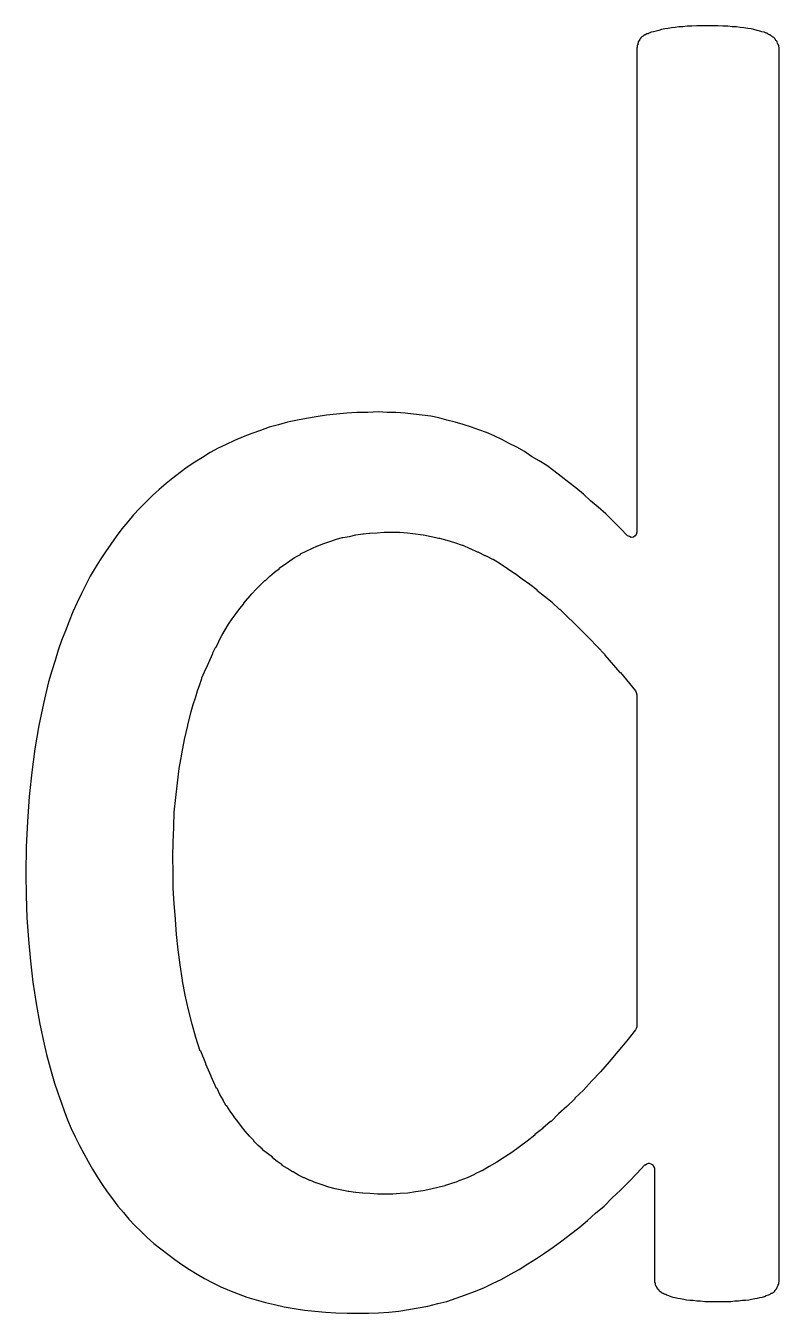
# Model space of a CAD drawing. Extents: x 114 to 420, y -150 to -26.
# Drawn here: x 132.122 to 133.512, y -147.292 to -144.915 of the extents above; entities that cross this region are included whole.
import ezdxf

# ---------------------------------------------------------------- set-up
doc = ezdxf.new("R2010")
doc.units = 0
doc.layers.add('BLACK', color=7, linetype='CONTINUOUS')

msp = doc.modelspace()

# ---------------------------------------------------------------- linework, layer by layer
at = {"layer": 'BLACK', "linetype": 'CONTINUOUS'}
for p, q in [((133.285, -144.925), (133.28, -144.926)), ((133.29, -144.924), (133.285, -144.925)), ((133.295, -144.922), (133.29, -144.924)), ((133.301, -144.921), (133.295, -144.922)), ((133.307, -144.92), (133.301, -144.921)), ((133.313, -144.919), (133.307, -144.92)), ((133.32, -144.918), (133.313, -144.919)), ((133.327, -144.917), (133.32, -144.918)), ((133.334, -144.917), (133.327, -144.917)), ((133.342, -144.916), (133.334, -144.917)), ((133.351, -144.916), (133.342, -144.916)), ((133.36, -144.915), (133.351, -144.916)), ((133.369, -144.915), (133.36, -144.915)), ((133.379, -144.915), (133.369, -144.915)), ((133.389, -144.915), (133.379, -144.915)), ((133.399, -144.915), (133.389, -144.915)), ((133.408, -144.916), (133.399, -144.915)), ((133.417, -144.916), (133.408, -144.916)), ((133.425, -144.917), (133.417, -144.916)), ((133.433, -144.917), (133.425, -144.917)), ((133.44, -144.918), (133.433, -144.917)), ((133.447, -144.919), (133.44, -144.918)), ((133.454, -144.92), (133.447, -144.919)), ((133.46, -144.921), (133.454, -144.92)), ((133.465, -144.922), (133.46, -144.921)), ((133.471, -144.924), (133.465, -144.922)), ((133.476, -144.925), (133.471, -144.924)), ((133.48, -144.926), (133.476, -144.925)), ((133.252, -144.947), (133.251, -144.948)), ((133.251, -144.948), (133.251, -144.949)), ((133.251, -144.949), (133.251, -144.95)), ((133.253, -144.943), (133.252, -144.945)), ((133.252, -144.945), (133.252, -144.946)), ((133.252, -144.946), (133.252, -144.947)), ((133.254, -144.942), (133.253, -144.943)), ((133.255, -144.94), (133.254, -144.941)), ((133.254, -144.941), (133.254, -144.942)), ((133.256, -144.939), (133.255, -144.94)), ((133.255, -144.94), (133.255, -144.94)), ((133.257, -144.937), (133.256, -144.938)), ((133.256, -144.938), (133.256, -144.939)), ((133.258, -144.936), (133.257, -144.937)), ((133.259, -144.935), (133.258, -144.936)), ((133.26, -144.935), (133.259, -144.935)), ((133.261, -144.934), (133.26, -144.935)), ((133.262, -144.933), (133.261, -144.934)), ((133.264, -144.932), (133.262, -144.933)), ((133.265, -144.932), (133.264, -144.932)), ((133.266, -144.931), (133.265, -144.932)), ((133.268, -144.93), (133.266, -144.931)), ((133.27, -144.93), (133.268, -144.93)), ((133.272, -144.929), (133.27, -144.93)), ((133.276, -144.927), (133.272, -144.929)), ((133.28, -144.926), (133.276, -144.927)), ((133.484, -144.927), (133.48, -144.926)), ((133.488, -144.929), (133.484, -144.927)), ((133.489, -144.929), (133.488, -144.929)), ((133.491, -144.93), (133.489, -144.929)), ((133.492, -144.931), (133.491, -144.93)), ((133.494, -144.932), (133.492, -144.931)), ((133.495, -144.932), (133.494, -144.932)), ((133.496, -144.933), (133.495, -144.932)), ((133.498, -144.934), (133.496, -144.933)), ((133.499, -144.935), (133.498, -144.934)), ((133.5, -144.936), (133.499, -144.935)), ((133.501, -144.936), (133.5, -144.936)), ((133.502, -144.937), (133.501, -144.936)), ((133.503, -144.938), (133.502, -144.937)), ((133.504, -144.939), (133.503, -144.938)), ((133.505, -144.94), (133.504, -144.939)), ((133.505, -144.941), (133.505, -144.94)), ((133.506, -144.942), (133.505, -144.941)), ((133.507, -144.943), (133.506, -144.942)), ((133.508, -144.944), (133.507, -144.943)), ((133.508, -144.945), (133.508, -144.944)), ((133.509, -144.947), (133.508, -144.945)), ((133.509, -144.948), (133.509, -144.947)), ((133.51, -144.949), (133.509, -144.948)), ((133.51, -144.95), (133.51, -144.949)), ((133.25, -144.955), (133.249, -144.956)), ((133.249, -144.956), (133.249, -144.957)), ((133.249, -144.957), (133.249, -144.958)), ((133.249, -144.958), (133.249, -144.96)), ((133.249, -144.96), (133.249, -145.85)), ((133.251, -144.95), (133.25, -144.951)), ((133.25, -144.951), (133.25, -144.952)), ((133.25, -144.952), (133.25, -144.954)), ((133.25, -144.954), (133.25, -144.955)), ((133.511, -144.951), (133.51, -144.95)), ((133.511, -144.952), (133.511, -144.951)), ((133.511, -144.953), (133.511, -144.952)), ((133.511, -144.954), (133.511, -144.953)), ((133.512, -144.955), (133.511, -144.954)), ((133.512, -144.956), (133.512, -144.955)), ((133.512, -144.957), (133.512, -144.956)), ((133.512, -144.958), (133.512, -144.957)), ((133.512, -144.96), (133.512, -144.958)), ((133.512, -147.227), (133.512, -144.96)), ((132.658, -145.637), (132.64, -145.64)), ((132.677, -145.634), (132.658, -145.637)), ((132.695, -145.632), (132.677, -145.634)), ((132.714, -145.63), (132.695, -145.632)), ((132.733, -145.629), (132.714, -145.63)), ((132.753, -145.629), (132.733, -145.629)), ((132.773, -145.628), (132.753, -145.629)), ((132.789, -145.629), (132.773, -145.628)), ((132.805, -145.629), (132.789, -145.629)), ((132.822, -145.63), (132.805, -145.629)), ((132.837, -145.632), (132.822, -145.63)), ((132.853, -145.634), (132.837, -145.632)), ((132.869, -145.636), (132.853, -145.634)), ((132.884, -145.639), (132.869, -145.636)), ((132.555, -145.662), (132.539, -145.668)), ((132.571, -145.656), (132.555, -145.662)), ((132.588, -145.652), (132.571, -145.656)), ((132.605, -145.647), (132.588, -145.652)), ((132.623, -145.643), (132.605, -145.647)), ((132.64, -145.64), (132.623, -145.643)), ((132.899, -145.643), (132.884, -145.639)), ((132.914, -145.647), (132.899, -145.643)), ((132.929, -145.651), (132.914, -145.647)), ((132.944, -145.656), (132.929, -145.651)), ((132.958, -145.661), (132.944, -145.656)), ((132.972, -145.666), (132.958, -145.661)), ((132.507, -145.681), (132.492, -145.688)), ((132.523, -145.674), (132.507, -145.681)), ((132.539, -145.668), (132.523, -145.674)), ((132.986, -145.672), (132.972, -145.666)), ((133, -145.679), (132.986, -145.672)), ((133.014, -145.686), (133, -145.679)), ((133.028, -145.693), (133.014, -145.686)), ((132.462, -145.703), (132.448, -145.712)), ((132.477, -145.695), (132.462, -145.703)), ((132.492, -145.688), (132.477, -145.695)), ((133.042, -145.701), (133.028, -145.693)), ((133.055, -145.71), (133.042, -145.701)), ((133.069, -145.718), (133.055, -145.71)), ((132.42, -145.73), (132.407, -145.74)), ((132.434, -145.721), (132.42, -145.73)), ((132.448, -145.712), (132.434, -145.721)), ((133.083, -145.727), (133.069, -145.718)), ((133.096, -145.737), (133.083, -145.727)), ((132.393, -145.75), (132.381, -145.76)), ((132.407, -145.74), (132.393, -145.75)), ((133.11, -145.747), (133.096, -145.737)), ((133.124, -145.758), (133.11, -145.747)), ((132.368, -145.771), (132.356, -145.782)), ((132.381, -145.76), (132.368, -145.771)), ((133.137, -145.768), (133.124, -145.758)), ((133.151, -145.78), (133.137, -145.768)), ((133.164, -145.792), (133.151, -145.78)), ((132.344, -145.794), (132.332, -145.806)), ((132.356, -145.782), (132.344, -145.794)), ((133.178, -145.804), (133.164, -145.792)), ((133.192, -145.816), (133.178, -145.804)), ((132.321, -145.818), (132.31, -145.831)), ((132.332, -145.806), (132.321, -145.818)), ((133.205, -145.829), (133.192, -145.816)), ((132.299, -145.844), (132.289, -145.858)), ((132.31, -145.831), (132.299, -145.844)), ((132.744, -145.853), (132.756, -145.852)), ((132.756, -145.852), (132.757, -145.852)), ((132.757, -145.852), (132.77, -145.851)), ((132.757, -145.852), (132.757, -145.852)), ((132.77, -145.851), (132.783, -145.85)), ((132.77, -145.851), (132.77, -145.851)), ((132.77, -145.851), (132.77, -145.851)), ((132.783, -145.85), (132.783, -145.85)), ((132.783, -145.85), (132.783, -145.85)), ((132.783, -145.85), (132.796, -145.85)), ((132.796, -145.85), (132.797, -145.85)), ((132.797, -145.85), (132.797, -145.85)), ((132.797, -145.85), (132.811, -145.85)), ((132.811, -145.85), (132.811, -145.851)), ((132.811, -145.851), (132.812, -145.85)), ((132.812, -145.85), (132.826, -145.851)), ((132.826, -145.851), (132.826, -145.851)), ((132.826, -145.851), (132.826, -145.851)), ((132.826, -145.851), (132.841, -145.853)), ((133.219, -145.843), (133.205, -145.829)), ((133.232, -145.857), (133.219, -145.843)), ((133.249, -145.85), (133.248, -145.854)), ((133.249, -145.85), (133.249, -145.85)), ((133.249, -145.85), (133.249, -145.85)), ((132.279, -145.872), (132.269, -145.886)), ((132.289, -145.858), (132.279, -145.872)), ((132.65, -145.88), (132.66, -145.875)), ((132.66, -145.875), (132.661, -145.875)), ((132.661, -145.875), (132.672, -145.871)), ((132.661, -145.875), (132.661, -145.875)), ((132.672, -145.871), (132.683, -145.867)), ((132.672, -145.871), (132.672, -145.871)), ((132.672, -145.871), (132.672, -145.871)), ((132.683, -145.867), (132.695, -145.863)), ((132.683, -145.867), (132.683, -145.867)), ((132.683, -145.867), (132.683, -145.867)), ((132.695, -145.863), (132.706, -145.86)), ((132.695, -145.863), (132.695, -145.863)), ((132.695, -145.863), (132.695, -145.863)), ((132.706, -145.86), (132.707, -145.86)), ((132.707, -145.86), (132.719, -145.858)), ((132.707, -145.86), (132.707, -145.86)), ((132.719, -145.858), (132.731, -145.855)), ((132.719, -145.858), (132.719, -145.858)), ((132.719, -145.858), (132.719, -145.858)), ((132.731, -145.855), (132.744, -145.853)), ((132.731, -145.855), (132.731, -145.855)), ((132.731, -145.855), (132.731, -145.855)), ((132.744, -145.853), (132.744, -145.854)), ((132.744, -145.854), (132.744, -145.853)), ((132.841, -145.853), (132.841, -145.853)), ((132.841, -145.853), (132.841, -145.853)), ((132.841, -145.853), (132.855, -145.855)), ((132.855, -145.855), (132.856, -145.855)), ((132.856, -145.855), (132.856, -145.855)), ((132.856, -145.855), (132.87, -145.858)), ((132.87, -145.858), (132.87, -145.858)), ((132.87, -145.858), (132.87, -145.858)), ((132.87, -145.858), (132.884, -145.861)), ((132.884, -145.861), (132.885, -145.861)), ((132.885, -145.861), (132.885, -145.861)), ((132.885, -145.861), (132.899, -145.865)), ((132.899, -145.865), (132.899, -145.865)), ((132.899, -145.865), (132.899, -145.865)), ((132.899, -145.865), (132.913, -145.869)), ((132.913, -145.869), (132.913, -145.869)), ((132.913, -145.869), (132.913, -145.869)), ((132.913, -145.869), (132.927, -145.874)), ((132.927, -145.874), (132.927, -145.874)), ((132.927, -145.874), (132.928, -145.874)), ((132.928, -145.874), (132.941, -145.88)), ((133.236, -145.858), (133.232, -145.857)), ((133.232, -145.857), (133.232, -145.857)), ((133.232, -145.857), (133.232, -145.857)), ((133.239, -145.86), (133.236, -145.858)), ((133.243, -145.859), (133.239, -145.86)), ((133.239, -145.86), (133.239, -145.86)), ((133.239, -145.86), (133.239, -145.86)), ((133.246, -145.857), (133.243, -145.859)), ((133.248, -145.854), (133.246, -145.857)), ((133.246, -145.857), (133.246, -145.857)), ((133.246, -145.857), (133.246, -145.857)), ((132.269, -145.886), (132.259, -145.901)), ((132.609, -145.903), (132.618, -145.897)), ((132.618, -145.897), (132.619, -145.897)), ((132.619, -145.896), (132.629, -145.891)), ((132.619, -145.897), (132.619, -145.896)), ((132.629, -145.89), (132.639, -145.885)), ((132.629, -145.891), (132.629, -145.89)), ((132.629, -145.891), (132.629, -145.891)), ((132.639, -145.885), (132.65, -145.88)), ((132.639, -145.885), (132.639, -145.885)), ((132.639, -145.885), (132.639, -145.885)), ((132.65, -145.88), (132.65, -145.88)), ((132.65, -145.88), (132.65, -145.88)), ((132.941, -145.88), (132.942, -145.88)), ((132.942, -145.88), (132.942, -145.88)), ((132.942, -145.88), (132.955, -145.886)), ((132.955, -145.886), (132.956, -145.886)), ((132.956, -145.886), (132.956, -145.886)), ((132.956, -145.886), (132.969, -145.893)), ((132.969, -145.893), (132.97, -145.893)), ((132.97, -145.893), (132.97, -145.893)), ((132.97, -145.893), (132.983, -145.9)), ((132.983, -145.9), (132.983, -145.9)), ((132.983, -145.9), (132.984, -145.9)), ((132.984, -145.9), (132.997, -145.908)), ((132.25, -145.916), (132.241, -145.931)), ((132.259, -145.901), (132.25, -145.916)), ((132.572, -145.931), (132.581, -145.924)), ((132.581, -145.924), (132.59, -145.917)), ((132.581, -145.924), (132.581, -145.924)), ((132.581, -145.924), (132.581, -145.924)), ((132.59, -145.916), (132.599, -145.91)), ((132.59, -145.917), (132.59, -145.916)), ((132.59, -145.917), (132.59, -145.917)), ((132.599, -145.91), (132.609, -145.903)), ((132.599, -145.91), (132.599, -145.91)), ((132.599, -145.91), (132.599, -145.91)), ((132.609, -145.903), (132.609, -145.903)), ((132.609, -145.903), (132.609, -145.903)), ((132.997, -145.908), (132.997, -145.908)), ((132.997, -145.908), (132.997, -145.908)), ((132.997, -145.908), (133.011, -145.917)), ((133.011, -145.917), (133.011, -145.917)), ((133.011, -145.917), (133.011, -145.917)), ((133.011, -145.917), (133.024, -145.926)), ((132.233, -145.947), (132.225, -145.963)), ((132.241, -145.931), (132.233, -145.947)), ((132.547, -145.955), (132.555, -145.947)), ((132.555, -145.947), (132.563, -145.939)), ((132.555, -145.947), (132.555, -145.947)), ((132.555, -145.947), (132.555, -145.947)), ((132.563, -145.939), (132.564, -145.939)), ((132.564, -145.939), (132.572, -145.931)), ((132.564, -145.939), (132.564, -145.939)), ((132.572, -145.931), (132.572, -145.931)), ((132.572, -145.931), (132.572, -145.931)), ((133.024, -145.926), (133.025, -145.926)), ((133.025, -145.926), (133.025, -145.926)), ((133.025, -145.926), (133.038, -145.936)), ((133.038, -145.936), (133.038, -145.936)), ((133.038, -145.936), (133.038, -145.936)), ((133.038, -145.936), (133.052, -145.946)), ((133.052, -145.946), (133.052, -145.946)), ((133.052, -145.946), (133.052, -145.946)), ((133.052, -145.946), (133.065, -145.956)), ((132.225, -145.963), (132.217, -145.98)), ((132.532, -145.972), (132.539, -145.964)), ((132.539, -145.964), (132.547, -145.955)), ((132.539, -145.964), (132.539, -145.964)), ((132.539, -145.964), (132.539, -145.964)), ((132.547, -145.955), (132.547, -145.955)), ((132.547, -145.955), (132.547, -145.955)), ((133.065, -145.956), (133.065, -145.957)), ((133.065, -145.957), (133.065, -145.957)), ((133.065, -145.957), (133.079, -145.968)), ((133.079, -145.968), (133.079, -145.968)), ((133.079, -145.968), (133.079, -145.968)), ((133.079, -145.968), (133.093, -145.979)), ((132.217, -145.98), (132.209, -145.997)), ((132.51, -146), (132.517, -145.991)), ((132.517, -145.991), (132.524, -145.982)), ((132.517, -145.991), (132.517, -145.991)), ((132.517, -145.991), (132.517, -145.991)), ((132.524, -145.981), (132.531, -145.973)), ((132.524, -145.982), (132.524, -145.981)), ((132.524, -145.981), (132.524, -145.981)), ((132.531, -145.973), (132.531, -145.972)), ((132.531, -145.972), (132.532, -145.972)), ((133.093, -145.979), (133.093, -145.98)), ((133.093, -145.98), (133.093, -145.98)), ((133.093, -145.98), (133.106, -145.992)), ((133.106, -145.992), (133.106, -145.992)), ((133.106, -145.992), (133.107, -145.992)), ((133.107, -145.992), (133.12, -146.005)), ((132.202, -146.014), (132.195, -146.032)), ((132.209, -145.997), (132.202, -146.014)), ((132.496, -146.02), (132.503, -146.01)), ((132.503, -146.01), (132.51, -146)), ((132.503, -146.01), (132.503, -146.01)), ((132.503, -146.01), (132.503, -146.01)), ((132.51, -146), (132.51, -146)), ((132.51, -146), (132.51, -146)), ((133.12, -146.005), (133.12, -146.005)), ((133.12, -146.005), (133.12, -146.005)), ((133.12, -146.005), (133.134, -146.018)), ((133.134, -146.018), (133.134, -146.018)), ((133.134, -146.018), (133.134, -146.018)), ((133.134, -146.018), (133.162, -146.046)), ((132.195, -146.032), (132.188, -146.05)), ((132.478, -146.051), (132.484, -146.041)), ((132.484, -146.041), (132.49, -146.03)), ((132.484, -146.041), (132.484, -146.041)), ((132.484, -146.041), (132.484, -146.041)), ((132.49, -146.03), (132.496, -146.02)), ((132.49, -146.03), (132.49, -146.03)), ((132.49, -146.03), (132.49, -146.03)), ((132.496, -146.02), (132.496, -146.02)), ((132.496, -146.02), (132.496, -146.02)), ((132.188, -146.05), (132.182, -146.068)), ((132.467, -146.073), (132.472, -146.063)), ((132.472, -146.063), (132.473, -146.062)), ((132.473, -146.062), (132.478, -146.052)), ((132.473, -146.062), (132.473, -146.062)), ((132.478, -146.052), (132.478, -146.051)), ((132.478, -146.052), (132.478, -146.052)), ((133.162, -146.046), (133.162, -146.046)), ((133.162, -146.046), (133.162, -146.046)), ((133.162, -146.046), (133.19, -146.076)), ((132.176, -146.087), (132.17, -146.106)), ((132.182, -146.068), (132.176, -146.087)), ((132.457, -146.096), (132.462, -146.085)), ((132.462, -146.085), (132.467, -146.074)), ((132.462, -146.085), (132.462, -146.085)), ((132.462, -146.085), (132.462, -146.085)), ((132.467, -146.074), (132.467, -146.073)), ((132.467, -146.073), (132.467, -146.073)), ((133.19, -146.076), (133.19, -146.076)), ((133.19, -146.076), (133.19, -146.077)), ((133.19, -146.077), (133.218, -146.109)), ((132.17, -146.106), (132.164, -146.126)), ((132.447, -146.119), (132.452, -146.108)), ((132.452, -146.108), (132.457, -146.096)), ((132.452, -146.108), (132.452, -146.108)), ((132.452, -146.108), (132.452, -146.108)), ((132.457, -146.096), (132.457, -146.096)), ((132.457, -146.096), (132.457, -146.096)), ((133.218, -146.109), (133.219, -146.109)), ((133.219, -146.109), (133.219, -146.109)), ((133.219, -146.109), (133.247, -146.143)), ((132.164, -146.126), (132.155, -146.166)), ((132.439, -146.143), (132.443, -146.131)), ((132.443, -146.131), (132.447, -146.12)), ((132.443, -146.131), (132.443, -146.131)), ((132.443, -146.131), (132.443, -146.131)), ((132.447, -146.12), (132.447, -146.119)), ((132.447, -146.119), (132.447, -146.119)), ((132.431, -146.168), (132.435, -146.156)), ((132.435, -146.156), (132.439, -146.143)), ((132.435, -146.156), (132.435, -146.156)), ((132.435, -146.156), (132.435, -146.156)), ((132.439, -146.143), (132.439, -146.143)), ((132.439, -146.143), (132.439, -146.143)), ((133.247, -146.143), (133.248, -146.146)), ((133.248, -146.146), (133.249, -146.15)), ((133.249, -146.15), (133.249, -146.763)), ((132.155, -146.166), (132.146, -146.207)), ((132.421, -146.206), (132.427, -146.181)), ((132.427, -146.181), (132.431, -146.168)), ((132.427, -146.181), (132.427, -146.181)), ((132.427, -146.181), (132.427, -146.181)), ((132.431, -146.168), (132.431, -146.168)), ((132.431, -146.168), (132.431, -146.168)), ((132.146, -146.207), (132.139, -146.25)), ((132.415, -146.233), (132.421, -146.207)), ((132.421, -146.207), (132.421, -146.206)), ((132.421, -146.206), (132.421, -146.206)), ((132.41, -146.259), (132.415, -146.233)), ((132.415, -146.233), (132.415, -146.233)), ((132.415, -146.233), (132.415, -146.233)), ((132.139, -146.25), (132.133, -146.293)), ((132.405, -146.286), (132.41, -146.26)), ((132.41, -146.26), (132.41, -146.259)), ((132.41, -146.259), (132.41, -146.259)), ((132.133, -146.293), (132.128, -146.338)), ((132.402, -146.313), (132.405, -146.286)), ((132.405, -146.286), (132.405, -146.286)), ((132.405, -146.286), (132.405, -146.286)), ((132.399, -146.34), (132.402, -146.313)), ((132.402, -146.313), (132.402, -146.313)), ((132.402, -146.313), (132.402, -146.313)), ((132.128, -146.338), (132.125, -146.384)), ((132.396, -146.367), (132.399, -146.34)), ((132.399, -146.34), (132.399, -146.34)), ((132.399, -146.34), (132.399, -146.34)), ((132.395, -146.394), (132.396, -146.367)), ((132.396, -146.367), (132.396, -146.367)), ((132.396, -146.367), (132.396, -146.367)), ((132.125, -146.384), (132.123, -146.431)), ((132.394, -146.422), (132.395, -146.395)), ((132.395, -146.395), (132.395, -146.394)), ((132.395, -146.395), (132.395, -146.395)), ((132.393, -146.449), (132.394, -146.422)), ((132.394, -146.422), (132.394, -146.422)), ((132.394, -146.422), (132.394, -146.422)), ((132.123, -146.431), (132.122, -146.48)), ((132.394, -146.478), (132.393, -146.449)), ((132.393, -146.449), (132.393, -146.449)), ((132.393, -146.449), (132.393, -146.449)), ((132.122, -146.48), (132.123, -146.521)), ((132.394, -146.507), (132.394, -146.478)), ((132.394, -146.478), (132.394, -146.478)), ((132.394, -146.478), (132.394, -146.478)), ((132.396, -146.536), (132.394, -146.507)), ((132.394, -146.507), (132.394, -146.507)), ((132.394, -146.507), (132.394, -146.507)), ((132.123, -146.521), (132.124, -146.562)), ((132.398, -146.564), (132.396, -146.536)), ((132.396, -146.536), (132.396, -146.536)), ((132.396, -146.536), (132.396, -146.536)), ((132.124, -146.562), (132.127, -146.602)), ((132.398, -146.565), (132.398, -146.564)), ((132.4, -146.593), (132.398, -146.565)), ((132.398, -146.565), (132.398, -146.565)), ((132.127, -146.602), (132.131, -146.642)), ((132.403, -146.621), (132.4, -146.593)), ((132.4, -146.593), (132.4, -146.593)), ((132.4, -146.593), (132.4, -146.593)), ((132.407, -146.649), (132.403, -146.621)), ((132.403, -146.621), (132.403, -146.621)), ((132.403, -146.621), (132.403, -146.621)), ((132.131, -146.642), (132.135, -146.681)), ((132.411, -146.677), (132.407, -146.649)), ((132.407, -146.649), (132.407, -146.649)), ((132.407, -146.649), (132.407, -146.649)), ((132.135, -146.681), (132.141, -146.72)), ((132.411, -146.678), (132.411, -146.677)), ((132.411, -146.677), (132.411, -146.677)), ((132.416, -146.705), (132.411, -146.678)), ((132.422, -146.732), (132.416, -146.705)), ((132.416, -146.705), (132.416, -146.705)), ((132.416, -146.705), (132.416, -146.705)), ((132.141, -146.72), (132.148, -146.758)), ((132.429, -146.758), (132.422, -146.732)), ((132.422, -146.732), (132.422, -146.732)), ((132.422, -146.732), (132.422, -146.732)), ((132.148, -146.758), (132.156, -146.795)), ((132.436, -146.783), (132.429, -146.758)), ((132.429, -146.758), (132.429, -146.758)), ((132.429, -146.758), (132.429, -146.758)), ((133.247, -146.769), (133.231, -146.789)), ((133.248, -146.766), (133.247, -146.769)), ((133.249, -146.763), (133.248, -146.766)), ((132.156, -146.795), (132.16, -146.814)), ((132.444, -146.808), (132.436, -146.783)), ((132.436, -146.783), (132.436, -146.783)), ((132.436, -146.783), (132.436, -146.783)), ((133.231, -146.789), (133.214, -146.809)), ((133.231, -146.789), (133.231, -146.789)), ((133.231, -146.789), (133.231, -146.789)), ((132.16, -146.814), (132.165, -146.832)), ((132.445, -146.808), (132.444, -146.808)), ((132.454, -146.831), (132.445, -146.808)), ((132.445, -146.808), (132.445, -146.808)), ((133.214, -146.809), (133.198, -146.828)), ((133.214, -146.809), (133.214, -146.809)), ((133.214, -146.809), (133.214, -146.809)), ((132.165, -146.832), (132.17, -146.85)), ((132.17, -146.85), (132.175, -146.867)), ((132.454, -146.832), (132.454, -146.831)), ((132.464, -146.854), (132.454, -146.832)), ((132.454, -146.832), (132.454, -146.832)), ((133.182, -146.846), (133.166, -146.863)), ((133.198, -146.828), (133.182, -146.846)), ((133.182, -146.846), (133.182, -146.846)), ((133.182, -146.846), (133.182, -146.846)), ((133.198, -146.828), (133.198, -146.828)), ((133.198, -146.828), (133.198, -146.828)), ((132.175, -146.867), (132.181, -146.885)), ((132.464, -146.855), (132.464, -146.854)), ((132.474, -146.877), (132.464, -146.855)), ((132.464, -146.855), (132.464, -146.855)), ((133.166, -146.863), (133.151, -146.88)), ((133.166, -146.863), (133.166, -146.863)), ((133.166, -146.863), (133.166, -146.863)), ((132.181, -146.885), (132.187, -146.902)), ((132.475, -146.877), (132.474, -146.877)), ((132.474, -146.877), (132.474, -146.877)), ((132.48, -146.888), (132.475, -146.877)), ((132.486, -146.898), (132.48, -146.888)), ((132.48, -146.888), (132.48, -146.888)), ((132.48, -146.888), (132.48, -146.888)), ((132.486, -146.899), (132.486, -146.898)), ((132.486, -146.898), (132.486, -146.898)), ((133.135, -146.896), (133.12, -146.91)), ((133.151, -146.88), (133.135, -146.895)), ((133.135, -146.895), (133.135, -146.895)), ((133.135, -146.895), (133.135, -146.896)), ((133.151, -146.88), (133.151, -146.88)), ((133.151, -146.88), (133.151, -146.88)), ((132.187, -146.902), (132.193, -146.918)), ((132.193, -146.918), (132.199, -146.935)), ((132.492, -146.909), (132.486, -146.899)), ((132.493, -146.909), (132.492, -146.909)), ((132.499, -146.919), (132.493, -146.909)), ((132.493, -146.909), (132.493, -146.909)), ((132.506, -146.928), (132.499, -146.919)), ((132.499, -146.919), (132.499, -146.919)), ((132.499, -146.919), (132.499, -146.919)), ((133.12, -146.91), (133.105, -146.924)), ((133.12, -146.91), (133.12, -146.91)), ((133.12, -146.91), (133.12, -146.91)), ((132.199, -146.935), (132.206, -146.951)), ((132.506, -146.929), (132.506, -146.928)), ((132.513, -146.938), (132.506, -146.929)), ((132.506, -146.929), (132.506, -146.929)), ((132.52, -146.947), (132.513, -146.938)), ((132.513, -146.938), (132.513, -146.938)), ((132.513, -146.938), (132.513, -146.938)), ((133.09, -146.938), (133.076, -146.95)), ((133.091, -146.938), (133.09, -146.938)), ((133.09, -146.938), (133.09, -146.938)), ((133.105, -146.924), (133.091, -146.938)), ((133.105, -146.924), (133.105, -146.924)), ((133.105, -146.924), (133.105, -146.924)), ((132.206, -146.951), (132.213, -146.966)), ((132.213, -146.966), (132.221, -146.982)), ((132.527, -146.956), (132.52, -146.947)), ((132.52, -146.947), (132.52, -146.947)), ((132.52, -146.947), (132.52, -146.947)), ((132.535, -146.965), (132.527, -146.956)), ((132.527, -146.956), (132.527, -146.956)), ((132.527, -146.956), (132.527, -146.956)), ((132.543, -146.973), (132.535, -146.965)), ((132.535, -146.965), (132.535, -146.965)), ((132.535, -146.965), (132.535, -146.965)), ((133.061, -146.963), (133.047, -146.974)), ((133.076, -146.951), (133.061, -146.962)), ((133.061, -146.962), (133.061, -146.963)), ((133.061, -146.963), (133.061, -146.963)), ((133.076, -146.95), (133.076, -146.95)), ((133.076, -146.95), (133.076, -146.951)), ((132.221, -146.982), (132.229, -146.997)), ((132.543, -146.974), (132.543, -146.973)), ((132.543, -146.973), (132.543, -146.973)), ((132.551, -146.982), (132.543, -146.974)), ((132.559, -146.989), (132.551, -146.982)), ((132.551, -146.982), (132.551, -146.982)), ((132.551, -146.982), (132.551, -146.982)), ((132.559, -146.99), (132.559, -146.989)), ((132.568, -146.997), (132.559, -146.99)), ((132.559, -146.99), (132.559, -146.99)), ((133.033, -146.985), (133.019, -146.995)), ((133.047, -146.974), (133.033, -146.985)), ((133.033, -146.985), (133.033, -146.985)), ((133.033, -146.985), (133.033, -146.985)), ((133.047, -146.974), (133.047, -146.974)), ((133.047, -146.974), (133.047, -146.974)), ((132.229, -146.997), (132.237, -147.012)), ((132.237, -147.012), (132.245, -147.026)), ((132.577, -147.004), (132.568, -146.997)), ((132.568, -146.997), (132.568, -146.997)), ((132.568, -146.997), (132.568, -146.997)), ((132.577, -147.005), (132.577, -147.004)), ((132.586, -147.012), (132.577, -147.005)), ((132.577, -147.005), (132.577, -147.005)), ((132.595, -147.018), (132.586, -147.012)), ((132.586, -147.012), (132.586, -147.012)), ((132.586, -147.012), (132.586, -147.012)), ((132.991, -147.013), (132.977, -147.021)), ((133.005, -147.004), (132.991, -147.013)), ((132.991, -147.013), (132.991, -147.013)), ((132.991, -147.013), (132.991, -147.013)), ((133.019, -146.995), (133.005, -147.004)), ((133.005, -147.004), (133.005, -147.004)), ((133.005, -147.004), (133.005, -147.004)), ((133.019, -146.995), (133.019, -146.995)), ((133.019, -146.995), (133.019, -146.995)), ((133.265, -147.018), (133.268, -147.016)), ((133.268, -147.016), (133.271, -147.015)), ((133.271, -147.015), (133.272, -147.015)), ((133.272, -147.015), (133.272, -147.015)), ((133.272, -147.015), (133.275, -147.016)), ((133.275, -147.016), (133.279, -147.018)), ((132.245, -147.026), (132.254, -147.04)), ((132.254, -147.04), (132.263, -147.054)), ((132.595, -147.019), (132.595, -147.018)), ((132.595, -147.018), (132.595, -147.018)), ((132.605, -147.025), (132.595, -147.019)), ((132.614, -147.031), (132.605, -147.025)), ((132.605, -147.025), (132.605, -147.025)), ((132.605, -147.025), (132.605, -147.025)), ((132.615, -147.031), (132.614, -147.031)), ((132.625, -147.037), (132.615, -147.031)), ((132.615, -147.031), (132.615, -147.031)), ((132.635, -147.042), (132.625, -147.037)), ((132.625, -147.037), (132.625, -147.037)), ((132.625, -147.037), (132.625, -147.037)), ((132.95, -147.036), (132.936, -147.042)), ((132.963, -147.029), (132.95, -147.035)), ((132.95, -147.035), (132.95, -147.035)), ((132.95, -147.035), (132.95, -147.036)), ((132.964, -147.029), (132.963, -147.029)), ((132.963, -147.029), (132.963, -147.029)), ((132.977, -147.021), (132.964, -147.029)), ((132.977, -147.021), (132.977, -147.021)), ((132.977, -147.021), (132.977, -147.021)), ((133.234, -147.05), (133.249, -147.034)), ((133.249, -147.034), (133.264, -147.018)), ((133.264, -147.018), (133.265, -147.018)), ((133.265, -147.018), (133.265, -147.018)), ((133.279, -147.018), (133.279, -147.018)), ((133.279, -147.018), (133.279, -147.018)), ((133.279, -147.018), (133.28, -147.021)), ((133.28, -147.021), (133.282, -147.024)), ((133.282, -147.024), (133.282, -147.025)), ((133.282, -147.025), (133.282, -147.025)), ((133.282, -147.025), (133.282, -147.227)), ((132.263, -147.054), (132.272, -147.068)), ((132.636, -147.042), (132.635, -147.042)), ((132.646, -147.047), (132.636, -147.042)), ((132.636, -147.042), (132.636, -147.042)), ((132.647, -147.047), (132.646, -147.047)), ((132.646, -147.047), (132.646, -147.047)), ((132.657, -147.051), (132.647, -147.047)), ((132.658, -147.051), (132.657, -147.051)), ((132.669, -147.055), (132.658, -147.051)), ((132.658, -147.051), (132.658, -147.051)), ((132.681, -147.059), (132.669, -147.055)), ((132.669, -147.055), (132.669, -147.055)), ((132.669, -147.055), (132.669, -147.055)), ((132.693, -147.062), (132.681, -147.059)), ((132.681, -147.059), (132.681, -147.059)), ((132.681, -147.059), (132.681, -147.059)), ((132.705, -147.065), (132.693, -147.062)), ((132.693, -147.062), (132.693, -147.062)), ((132.693, -147.062), (132.693, -147.062)), ((132.869, -147.063), (132.855, -147.066)), ((132.882, -147.06), (132.869, -147.063)), ((132.869, -147.063), (132.869, -147.063)), ((132.869, -147.063), (132.869, -147.063)), ((132.895, -147.057), (132.882, -147.06)), ((132.882, -147.06), (132.882, -147.06)), ((132.882, -147.06), (132.882, -147.06)), ((132.896, -147.056), (132.895, -147.057)), ((132.902, -147.054), (132.896, -147.056)), ((132.896, -147.056), (132.896, -147.056)), ((132.909, -147.052), (132.902, -147.054)), ((132.902, -147.054), (132.902, -147.054)), ((132.902, -147.054), (132.902, -147.054)), ((132.916, -147.05), (132.909, -147.052)), ((132.909, -147.052), (132.909, -147.052)), ((132.909, -147.052), (132.909, -147.052)), ((132.922, -147.047), (132.916, -147.05)), ((132.916, -147.05), (132.916, -147.05)), ((132.916, -147.05), (132.916, -147.05)), ((132.923, -147.047), (132.922, -147.047)), ((132.936, -147.042), (132.923, -147.047)), ((132.923, -147.047), (132.923, -147.047)), ((132.936, -147.042), (132.936, -147.042)), ((132.936, -147.042), (132.936, -147.042)), ((133.219, -147.065), (133.234, -147.05)), ((132.272, -147.068), (132.282, -147.081)), ((132.282, -147.081), (132.292, -147.094)), ((132.717, -147.067), (132.705, -147.065)), ((132.705, -147.065), (132.705, -147.065)), ((132.705, -147.065), (132.705, -147.065)), ((132.718, -147.067), (132.717, -147.067)), ((132.73, -147.069), (132.718, -147.067)), ((132.718, -147.067), (132.718, -147.067)), ((132.731, -147.069), (132.73, -147.069)), ((132.73, -147.069), (132.73, -147.069)), ((132.743, -147.07), (132.731, -147.069)), ((132.744, -147.07), (132.743, -147.07)), ((132.757, -147.071), (132.744, -147.07)), ((132.744, -147.07), (132.744, -147.07)), ((132.771, -147.072), (132.757, -147.071)), ((132.757, -147.071), (132.757, -147.071)), ((132.757, -147.071), (132.757, -147.071)), ((132.785, -147.072), (132.771, -147.072)), ((132.771, -147.072), (132.771, -147.072)), ((132.771, -147.072), (132.771, -147.072)), ((132.799, -147.072), (132.785, -147.072)), ((132.785, -147.072), (132.785, -147.072)), ((132.785, -147.072), (132.785, -147.072)), ((132.813, -147.071), (132.799, -147.072)), ((132.799, -147.072), (132.799, -147.072)), ((132.799, -147.072), (132.799, -147.072)), ((132.827, -147.07), (132.813, -147.071)), ((132.813, -147.071), (132.813, -147.071)), ((132.813, -147.071), (132.813, -147.071)), ((132.841, -147.068), (132.827, -147.07)), ((132.827, -147.07), (132.827, -147.07)), ((132.827, -147.07), (132.827, -147.07)), ((132.855, -147.066), (132.841, -147.068)), ((132.841, -147.068), (132.841, -147.068)), ((132.841, -147.068), (132.841, -147.068)), ((132.855, -147.066), (132.855, -147.066)), ((132.855, -147.066), (132.855, -147.066)), ((133.189, -147.094), (133.204, -147.079)), ((133.204, -147.079), (133.219, -147.065)), ((132.292, -147.094), (132.302, -147.106)), ((132.302, -147.106), (132.312, -147.118)), ((133.158, -147.121), (133.173, -147.107)), ((133.173, -147.107), (133.189, -147.094)), ((132.312, -147.118), (132.323, -147.13)), ((132.323, -147.13), (132.335, -147.141)), ((133.127, -147.146), (133.142, -147.134)), ((133.142, -147.134), (133.158, -147.121)), ((132.335, -147.141), (132.346, -147.152)), ((132.346, -147.152), (132.358, -147.163)), ((133.095, -147.17), (133.111, -147.158)), ((133.111, -147.158), (133.127, -147.146)), ((132.358, -147.163), (132.371, -147.173)), ((132.371, -147.173), (132.384, -147.183)), ((132.384, -147.183), (132.397, -147.193)), ((133.064, -147.191), (133.079, -147.181)), ((133.079, -147.181), (133.095, -147.17)), ((132.397, -147.193), (132.41, -147.202)), ((132.41, -147.202), (132.424, -147.211)), ((133.032, -147.211), (133.048, -147.201)), ((133.048, -147.201), (133.064, -147.191)), ((132.424, -147.211), (132.438, -147.22)), ((132.438, -147.22), (132.452, -147.228)), ((132.452, -147.228), (132.467, -147.236)), ((132.983, -147.237), (133, -147.229)), ((133, -147.229), (133.016, -147.22)), ((133.016, -147.22), (133.032, -147.211)), ((133.282, -147.227), (133.282, -147.229)), ((133.282, -147.229), (133.282, -147.23)), ((133.282, -147.23), (133.282, -147.231)), ((133.282, -147.231), (133.282, -147.233)), ((133.512, -147.229), (133.512, -147.227)), ((133.512, -147.227), (133.512, -147.227)), ((133.512, -147.23), (133.512, -147.229)), ((133.512, -147.232), (133.512, -147.23)), ((132.467, -147.236), (132.482, -147.243)), ((132.482, -147.243), (132.498, -147.25)), ((132.498, -147.25), (132.514, -147.256)), ((132.933, -147.258), (132.95, -147.252)), ((132.95, -147.252), (132.967, -147.245)), ((132.967, -147.245), (132.983, -147.237)), ((133.282, -147.233), (133.282, -147.234)), ((133.282, -147.234), (133.282, -147.235)), ((133.282, -147.235), (133.283, -147.236)), ((133.283, -147.236), (133.283, -147.237)), ((133.283, -147.237), (133.283, -147.239)), ((133.283, -147.239), (133.284, -147.24)), ((133.284, -147.24), (133.284, -147.241)), ((133.284, -147.241), (133.285, -147.242)), ((133.285, -147.242), (133.285, -147.243)), ((133.285, -147.243), (133.286, -147.244)), ((133.286, -147.244), (133.286, -147.245)), ((133.286, -147.245), (133.287, -147.246)), ((133.287, -147.246), (133.287, -147.247)), ((133.287, -147.247), (133.288, -147.247)), ((133.288, -147.247), (133.289, -147.248)), ((133.289, -147.248), (133.29, -147.249)), ((133.29, -147.249), (133.29, -147.25)), ((133.29, -147.25), (133.291, -147.251)), ((133.291, -147.251), (133.292, -147.252)), ((133.292, -147.252), (133.293, -147.252)), ((133.293, -147.252), (133.294, -147.253)), ((133.294, -147.253), (133.296, -147.254)), ((133.296, -147.254), (133.297, -147.255)), ((133.297, -147.255), (133.298, -147.255)), ((133.298, -147.255), (133.3, -147.256)), ((133.496, -147.256), (133.497, -147.255)), ((133.497, -147.255), (133.499, -147.255)), ((133.499, -147.255), (133.5, -147.254)), ((133.5, -147.254), (133.501, -147.253)), ((133.501, -147.253), (133.502, -147.253)), ((133.502, -147.253), (133.503, -147.252)), ((133.503, -147.252), (133.504, -147.251)), ((133.504, -147.25), (133.505, -147.249)), ((133.504, -147.251), (133.504, -147.25)), ((133.505, -147.249), (133.506, -147.249)), ((133.506, -147.248), (133.507, -147.247)), ((133.506, -147.249), (133.506, -147.248)), ((133.507, -147.246), (133.508, -147.245)), ((133.507, -147.247), (133.507, -147.246)), ((133.508, -147.244), (133.509, -147.243)), ((133.508, -147.245), (133.508, -147.244)), ((133.509, -147.242), (133.51, -147.241)), ((133.509, -147.243), (133.509, -147.242)), ((133.51, -147.239), (133.511, -147.238)), ((133.51, -147.24), (133.51, -147.239)), ((133.51, -147.241), (133.51, -147.24)), ((133.511, -147.235), (133.512, -147.234)), ((133.511, -147.237), (133.511, -147.235)), ((133.511, -147.238), (133.511, -147.237)), ((133.512, -147.233), (133.512, -147.232)), ((133.512, -147.234), (133.512, -147.233)), ((132.514, -147.256), (132.53, -147.262)), ((132.53, -147.262), (132.547, -147.267)), ((132.547, -147.267), (132.564, -147.272)), ((132.564, -147.272), (132.581, -147.276)), ((132.581, -147.276), (132.599, -147.28)), ((132.864, -147.279), (132.882, -147.274)), ((132.882, -147.274), (132.899, -147.27)), ((132.899, -147.27), (132.916, -147.264)), ((132.916, -147.264), (132.933, -147.258)), ((133.3, -147.256), (133.301, -147.257)), ((133.301, -147.257), (133.303, -147.257)), ((133.303, -147.257), (133.304, -147.258)), ((133.304, -147.258), (133.308, -147.259)), ((133.308, -147.259), (133.312, -147.261)), ((133.312, -147.261), (133.316, -147.262)), ((133.316, -147.262), (133.32, -147.263)), ((133.32, -147.263), (133.325, -147.264)), ((133.325, -147.264), (133.33, -147.265)), ((133.33, -147.265), (133.336, -147.266)), ((133.336, -147.266), (133.341, -147.267)), ((133.341, -147.267), (133.347, -147.268)), ((133.347, -147.268), (133.353, -147.268)), ((133.353, -147.268), (133.36, -147.269)), ((133.36, -147.269), (133.367, -147.269)), ((133.367, -147.269), (133.375, -147.27)), ((133.375, -147.27), (133.383, -147.27)), ((133.383, -147.27), (133.391, -147.27)), ((133.391, -147.27), (133.399, -147.27)), ((133.399, -147.27), (133.408, -147.27)), ((133.408, -147.27), (133.416, -147.27)), ((133.416, -147.27), (133.423, -147.27)), ((133.423, -147.27), (133.43, -147.269)), ((133.43, -147.269), (133.437, -147.269)), ((133.437, -147.269), (133.444, -147.268)), ((133.444, -147.268), (133.45, -147.268)), ((133.45, -147.268), (133.456, -147.267)), ((133.456, -147.267), (133.461, -147.266)), ((133.461, -147.266), (133.467, -147.265)), ((133.467, -147.265), (133.472, -147.264)), ((133.472, -147.264), (133.476, -147.263)), ((133.476, -147.263), (133.481, -147.262)), ((133.481, -147.262), (133.485, -147.261)), ((133.485, -147.261), (133.488, -147.259)), ((133.488, -147.259), (133.492, -147.258)), ((133.492, -147.258), (133.493, -147.258)), ((133.493, -147.258), (133.495, -147.257)), ((133.495, -147.257), (133.496, -147.256)), ((132.599, -147.28), (132.617, -147.283)), ((132.617, -147.283), (132.636, -147.286)), ((132.636, -147.286), (132.655, -147.288)), ((132.655, -147.288), (132.675, -147.29)), ((132.675, -147.29), (132.694, -147.291)), ((132.694, -147.291), (132.715, -147.292)), ((132.715, -147.292), (132.735, -147.292)), ((132.735, -147.292), (132.754, -147.292)), ((132.754, -147.292), (132.773, -147.291)), ((132.773, -147.291), (132.792, -147.29)), ((132.792, -147.29), (132.81, -147.288)), ((132.81, -147.288), (132.828, -147.285)), ((132.828, -147.285), (132.846, -147.282)), ((132.846, -147.282), (132.864, -147.279))]:
    msp.add_line(p, q, dxfattribs=at)

doc.saveas('drawing.dxf')
